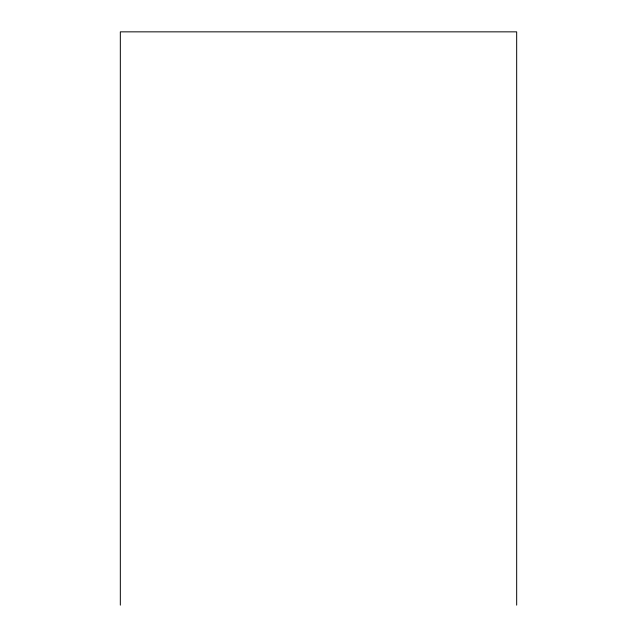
<?xml version="1.0" encoding="UTF-8"?>
<svg xmlns="http://www.w3.org/2000/svg" width="637" height="637" viewBox="0 0 637 637"><rect width="100%" height="100%" fill="white"/><g stroke="black" fill="none" stroke-linecap="round" stroke-linejoin="round"><path stroke-width="0.96" d="M516.671 605.15L516.671 31.85L120.329 31.85L120.329 605.15"/></g></svg>
